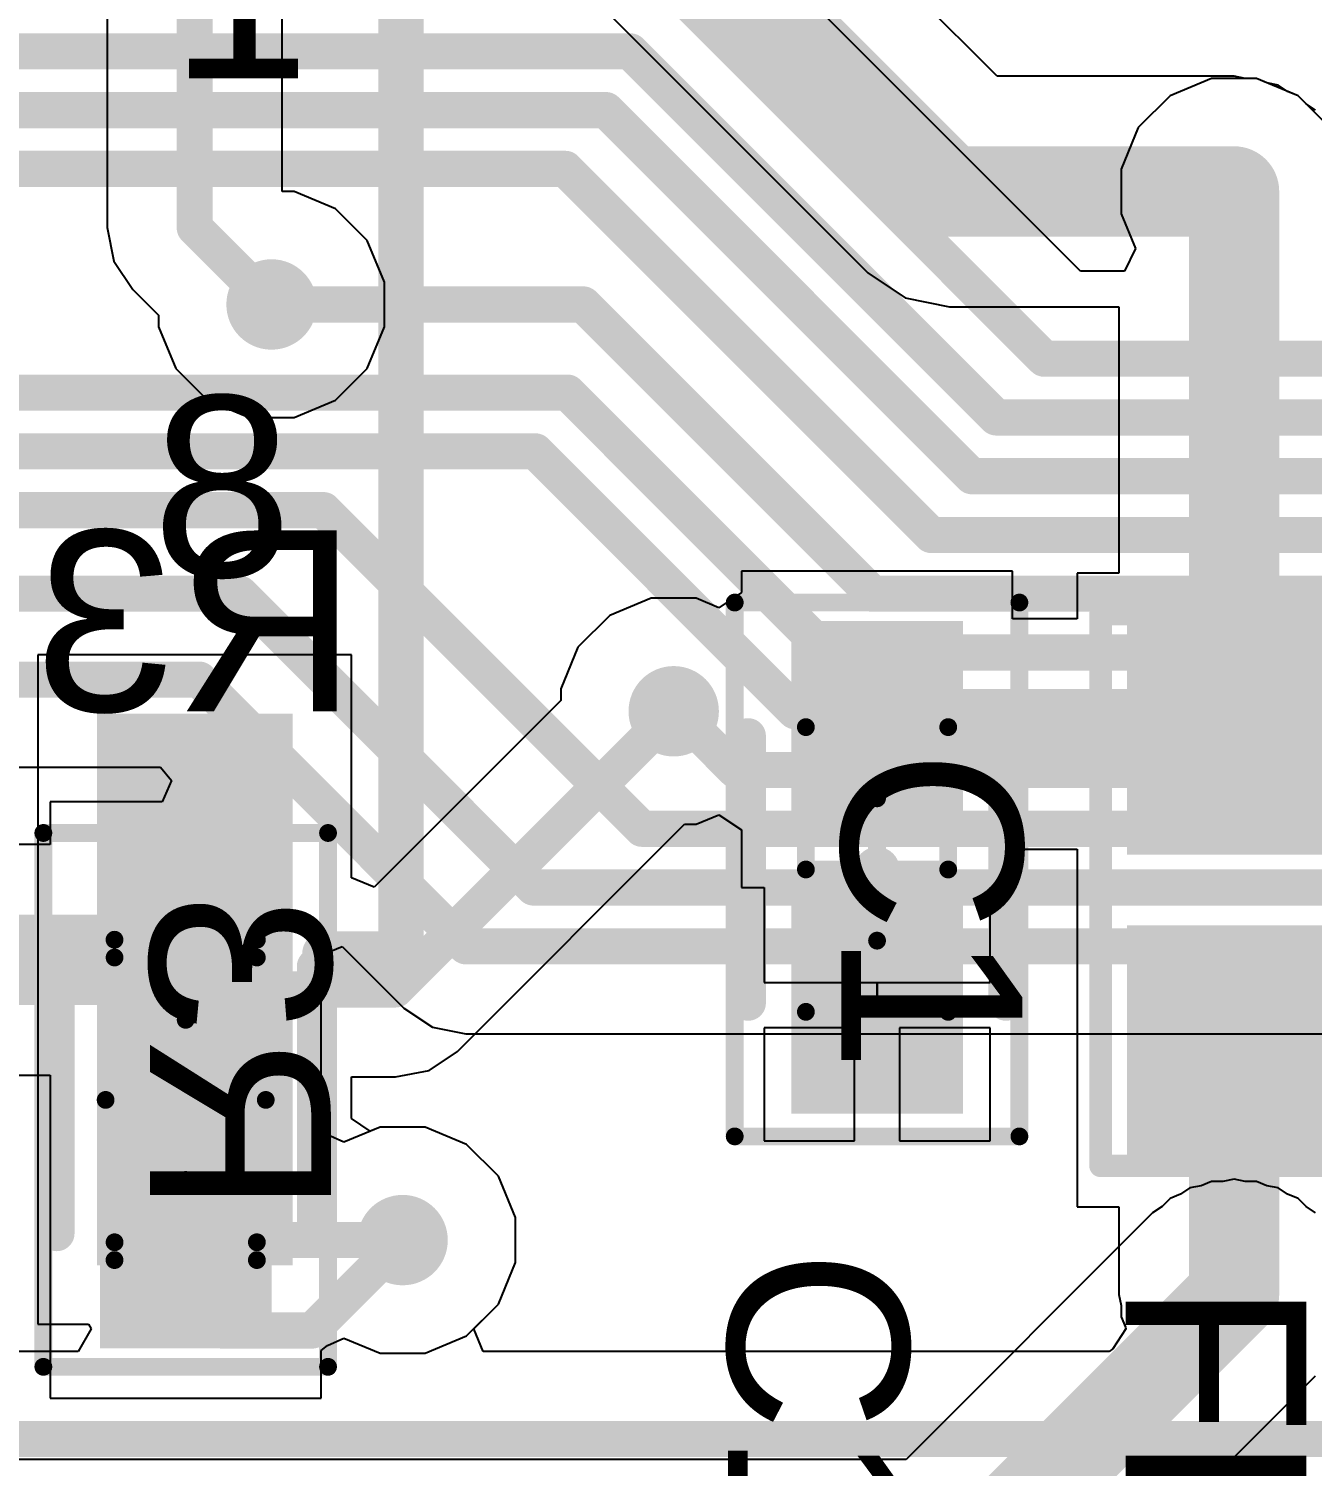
# Model space of a CAD drawing. Header units: inches. Extents: x -0.27 to 1.97, y -0.26 to 0.99.
# Drawn here: x 1.0433 to 1.3273, y 0.316 to 0.634 of the extents above; entities that cross this region are included whole.
import ezdxf

# ---------------------------------------------------------------- set-up
doc = ezdxf.new("R2010")
doc.units = ezdxf.units.IN
doc.header["$MEASUREMENT"] = 0
for name, color, linetype in [('Bottom Layer', 5, 'Continuous'), ('Bottom Overlay', 54, 'Continuous'), ('Bottom Paste', 16, 'Continuous'), ('Bottom Solder', 6, 'Continuous'), ('Mechanical 10', 56, 'Continuous'), ('Mechanical 12', 56, 'Continuous'), ('Mechanical 14', 56, 'Continuous'), ('Mechanical 3', 76, 'Continuous'), ('Top Layer', 1, 'Continuous'), ('Top Overlay', 2, 'Continuous'), ('Top Paste', 8, 'Continuous'), ('Top Solder', 216, 'Continuous'), ('Via Holes', 16, 'Continuous')]:
    doc.layers.add(name, color=color, linetype=linetype)
doc.styles.add('Arial', font='', dxfattribs={"height": 0.2})
doc.styles.get('Arial').set_extended_font_data('Arial')

# ---------------------------------------------------------------- blocks, each defined once
blk = doc.blocks.new('SW_SMD_SM_STAR_10S_14')
at = {"layer": 'Top Layer'}
blk.add_hatch(color=1, dxfattribs=at).paths.add_polyline_path([(0.080315, -0.094485), (0.119685, -0.094485), (0.119685, -0.212595), (0.080315, -0.212595)])
at = {"layer": 'Top Paste'}
blk.add_hatch(color=8, dxfattribs=at).paths.add_polyline_path([(0.080315, -0.094485), (0.119685, -0.094485), (0.119685, -0.212595), (0.080315, -0.212595)])
at = {"layer": 'Top Solder'}
blk.add_hatch(color=216, dxfattribs=at).paths.add_polyline_path([(0.078346, -0.092516), (0.121654, -0.092516), (0.121654, -0.214564), (0.078346, -0.214564)])
at = {"layer": 'Top Overlay'}
for points in [[(0.145669, -0.145669, 0.01, 0.01, 0), (0.145669, 0.145669, 0.01, 0.01, 0)], [(0.028785, -0.145669, 0.01, 0.01, 0), (0.071215, -0.145669, 0.01, 0.01, 0)], [(0.128785, -0.145669, 0.01, 0.01, 0), (0.145669, -0.145669, 0.01, 0.01, 0)]]:
    blk.add_lwpolyline(points, format="xyseb", dxfattribs=at)
for points in [[(0.068715, -0.145669, 0.005, 0.005, 1), (0.073715, -0.145669, 0.005, 0.005, 1)], [(0.126285, -0.145669, 0.005, 0.005, 1), (0.131285, -0.145669, 0.005, 0.005, 1)], [(0.143169, -0.145669, 0.005, 0.005, 1), (0.148169, -0.145669, 0.005, 0.005, 1)], [(0.143169, -0.145669, 0.005, 0.005, 1), (0.148169, -0.145669, 0.005, 0.005, 1)]]:
    blk.add_lwpolyline(points, format="xyseb", close=True, dxfattribs=at)
at = {"layer": 'Top Overlay', "style": 'Arial'}
for s, p in [('1', (0.09449, 0.048017)), ('8', (0.09055, -0.062223))]:
    blk.add_text(s, height=0.04, dxfattribs=at).set_placement(p)
blk = doc.blocks.new('RESC1608X055N_0603_B_29')
at = {"layer": 'Bottom Layer'}
for points in [[(-0.05098, 0.015), (-0.01098, 0.015), (-0.01098, -0.015), (-0.05098, -0.015)], [(0.01098, 0.015), (0.05098, 0.015), (0.05098, -0.015), (0.01098, -0.015)]]:
    blk.add_hatch(color=5, dxfattribs=at).paths.add_polyline_path(points)
at = {"layer": 'Bottom Paste'}
for points in [[(-0.05098, 0.015), (-0.01098, 0.015), (-0.01098, -0.015), (-0.05098, -0.015)], [(0.01098, 0.015), (0.05098, 0.015), (0.05098, -0.015), (0.01098, -0.015)]]:
    blk.add_hatch(color=16, dxfattribs=at).paths.add_polyline_path(points)
at = {"layer": 'Bottom Solder'}
for points in [[(-0.05498, 0.019), (-0.00698, 0.019), (-0.00698, -0.019), (-0.05498, -0.019)], [(0.00698, 0.019), (0.05498, 0.019), (0.05498, -0.019), (0.00698, -0.019)]]:
    blk.add_hatch(color=6, dxfattribs=at).paths.add_polyline_path(points)
at = {"layer": 'Mechanical 3'}
h = blk.add_hatch(color=76, dxfattribs=at)
edge = h.paths.add_edge_path()
edge.add_arc((0, 0), 0.005, 0, 360)
at = {"layer": 'Bottom Overlay'}
for points in [[(-0.02953, 0.02854, 0.00787, 0.00787, 0), (0.02953, 0.02854, 0.00787, 0.00787, 0)], [(-0.02953, -0.02854, 0.00787, 0.00787, 0), (0.02953, -0.02854, 0.00787, 0.00787, 0)]]:
    blk.add_lwpolyline(points, format="xyseb", dxfattribs=at)
for points in [[(-0.0315, 0.02854, 0.00394, 0.00394, 1), (-0.02756, 0.02854, 0.00394, 0.00394, 1)], [(0.02756, 0.02854, 0.00394, 0.00394, 1), (0.0315, 0.02854, 0.00394, 0.00394, 1)], [(-0.0315, -0.02854, 0.00394, 0.00394, 1), (-0.02756, -0.02854, 0.00394, 0.00394, 1)], [(0.02756, -0.02854, 0.00394, 0.00394, 1), (0.0315, -0.02854, 0.00394, 0.00394, 1)]]:
    blk.add_lwpolyline(points, format="xyseb", close=True, dxfattribs=at)
at = {"layer": 'Mechanical 10'}
for points in [[(-0.03543, 0.01575, 0.00394, 0.00394, 0), (0.03543, 0.01575, 0.00394, 0.00394, 0)], [(-0.03543, 0.01575, 0.00394, 0.00394, 0), (-0.03543, -0.01575, 0.00394, 0.00394, 0)], [(0.03543, 0.01575, 0.00394, 0.00394, 0), (0.03543, -0.01575, 0.00394, 0.00394, 0)], [(-0.03543, -0.01575, 0.00394, 0.00394, 0), (0.03543, -0.01575, 0.00394, 0.00394, 0)]]:
    blk.add_lwpolyline(points, format="xyseb", dxfattribs=at)
for points in [[(-0.03642, 0.01575, 0.00197, 0.00197, 1), (-0.03445, 0.01575, 0.00197, 0.00197, 1)], [(-0.03642, 0.01575, 0.00197, 0.00197, 1), (-0.03445, 0.01575, 0.00197, 0.00197, 1)], [(0.03445, 0.01575, 0.00197, 0.00197, 1), (0.03642, 0.01575, 0.00197, 0.00197, 1)], [(0.03445, 0.01575, 0.00197, 0.00197, 1), (0.03642, 0.01575, 0.00197, 0.00197, 1)], [(-0.03642, -0.01575, 0.00197, 0.00197, 1), (-0.03445, -0.01575, 0.00197, 0.00197, 1)], [(-0.03642, -0.01575, 0.00197, 0.00197, 1), (-0.03445, -0.01575, 0.00197, 0.00197, 1)], [(0.03445, -0.01575, 0.00197, 0.00197, 1), (0.03642, -0.01575, 0.00197, 0.00197, 1)], [(0.03445, -0.01575, 0.00197, 0.00197, 1), (0.03642, -0.01575, 0.00197, 0.00197, 1)]]:
    blk.add_lwpolyline(points, format="xyseb", close=True, dxfattribs=at)
at = {"layer": 'Mechanical 12'}
for points in [[(-0.03149, 0.01574, 0.00394, 0.00394, 0), (0.0315, 0.01574, 0.00394, 0.00394, 0)], [(-0.03149, 0.01574, 0.00394, 0.00394, 0), (-0.03149, -0.01575, 0.00394, 0.00394, 0)], [(0.0315, 0.01574, 0.00394, 0.00394, 0), (0.0315, -0.01575, 0.00394, 0.00394, 0)], [(-0.03149, -0.01575, 0.00394, 0.00394, 0), (0.0315, -0.01575, 0.00394, 0.00394, 0)]]:
    blk.add_lwpolyline(points, format="xyseb", dxfattribs=at)
for points in [[(-0.03248, 0.01574, 0.00197, 0.00197, 1), (-0.03051, 0.01574, 0.00197, 0.00197, 1)], [(-0.03248, 0.01574, 0.00197, 0.00197, 1), (-0.03051, 0.01574, 0.00197, 0.00197, 1)], [(0.03052, 0.01574, 0.00197, 0.00197, 1), (0.03248, 0.01574, 0.00197, 0.00197, 1)], [(0.03052, 0.01574, 0.00197, 0.00197, 1), (0.03248, 0.01574, 0.00197, 0.00197, 1)], [(-0.03248, -0.01575, 0.00197, 0.00197, 1), (-0.03051, -0.01575, 0.00197, 0.00197, 1)], [(-0.03248, -0.01575, 0.00197, 0.00197, 1), (-0.03051, -0.01575, 0.00197, 0.00197, 1)], [(0.03052, -0.01575, 0.00197, 0.00197, 1), (0.03248, -0.01575, 0.00197, 0.00197, 1)], [(0.03052, -0.01575, 0.00197, 0.00197, 1), (0.03248, -0.01575, 0.00197, 0.00197, 1)]]:
    blk.add_lwpolyline(points, format="xyseb", close=True, dxfattribs=at)
at = {"layer": 'Mechanical 14'}
for points in [[(-0.05906, 0.0315, 0.00394, 0.00394, 0), (0.05906, 0.0315, 0.00394, 0.00394, 0)], [(-0.05906, 0.0315, 0.00394, 0.00394, 0), (-0.05906, -0.0315, 0.00394, 0.00394, 0)], [(0.05906, 0.0315, 0.00394, 0.00394, 0), (0.05906, -0.0315, 0.00394, 0.00394, 0)], [(0, 0.01772, 0.00394, 0.00394, 0), (0, -0.01772, 0.00394, 0.00394, 0)], [(-0.01772, 0, 0.00394, 0.00394, 0), (0.01772, 0, 0.00394, 0.00394, 0)], [(-0.05906, -0.0315, 0.00394, 0.00394, 0), (0.05906, -0.0315, 0.00394, 0.00394, 0)]]:
    blk.add_lwpolyline(points, format="xyseb", dxfattribs=at)
for points in [[(-0.06004, 0.0315, 0.00197, 0.00197, 1), (-0.05807, 0.0315, 0.00197, 0.00197, 1)], [(-0.06004, 0.0315, 0.00197, 0.00197, 1), (-0.05807, 0.0315, 0.00197, 0.00197, 1)], [(0.05807, 0.0315, 0.00197, 0.00197, 1), (0.06004, 0.0315, 0.00197, 0.00197, 1)], [(0.05807, 0.0315, 0.00197, 0.00197, 1), (0.06004, 0.0315, 0.00197, 0.00197, 1)], [(-0.00098, 0.01772, 0.00197, 0.00197, 1), (0.00098, 0.01772, 0.00197, 0.00197, 1)], [(-0.0187, 0, 0.00197, 0.00197, 1), (-0.01673, 0, 0.00197, 0.00197, 1)], [(0.01673, 0, 0.00197, 0.00197, 1), (0.0187, 0, 0.00197, 0.00197, 1)], [(-0.00098, -0.01772, 0.00197, 0.00197, 1), (0.00098, -0.01772, 0.00197, 0.00197, 1)], [(-0.06004, -0.0315, 0.00197, 0.00197, 1), (-0.05807, -0.0315, 0.00197, 0.00197, 1)], [(-0.06004, -0.0315, 0.00197, 0.00197, 1), (-0.05807, -0.0315, 0.00197, 0.00197, 1)], [(0.05807, -0.0315, 0.00197, 0.00197, 1), (0.06004, -0.0315, 0.00197, 0.00197, 1)], [(0.05807, -0.0315, 0.00197, 0.00197, 1), (0.06004, -0.0315, 0.00197, 0.00197, 1)]]:
    blk.add_lwpolyline(points, format="xyseb", close=True, dxfattribs=at)
at = {"layer": 'Mechanical 10', "style": 'Arial', "text_generation_flag": 2}
blk.add_text('R3', height=0.04, rotation=180, dxfattribs=at).set_placement((-0.02559, 0.00787))
blk = doc.blocks.new('CAPC1608X092N_0603_35')
at = {"layer": 'Mechanical 3'}
h = blk.add_hatch(color=76, dxfattribs=at)
edge = h.paths.add_edge_path()
edge.add_arc((0, 0), 0.005, 0, 360)
at = {"layer": 'Top Layer'}
for points in [[(-0.05098, 0.015), (-0.01098, 0.015), (-0.01098, -0.015), (-0.05098, -0.015)], [(0.01, 0.015), (0.05, 0.015), (0.05, -0.015), (0.01, -0.015)]]:
    blk.add_hatch(color=1, dxfattribs=at).paths.add_polyline_path(points)
at = {"layer": 'Top Paste'}
for points in [[(-0.05098, 0.015), (-0.01098, 0.015), (-0.01098, -0.015), (-0.05098, -0.015)], [(0.01, 0.015), (0.05, 0.015), (0.05, -0.015), (0.01, -0.015)]]:
    blk.add_hatch(color=8, dxfattribs=at).paths.add_polyline_path(points)
at = {"layer": 'Top Solder'}
for points in [[(-0.05498, 0.019), (-0.00698, 0.019), (-0.00698, -0.019), (-0.05498, -0.019)], [(0.006, 0.019), (0.054, 0.019), (0.054, -0.019), (0.006, -0.019)]]:
    blk.add_hatch(color=216, dxfattribs=at).paths.add_polyline_path(points)
at = {"layer": 'Mechanical 10'}
for points in [[(-0.0315, -0.01575, 0.00394, 0.00394, 0), (-0.0315, 0.01575, 0.00394, 0.00394, 0)], [(0.0315, 0.01575, 0.00394, 0.00394, 0), (-0.0315, 0.01575, 0.00394, 0.00394, 0)], [(0.0315, -0.01575, 0.00394, 0.00394, 0), (0.0315, 0.01575, 0.00394, 0.00394, 0)], [(0.0315, -0.01575, 0.00394, 0.00394, 0), (-0.0315, -0.01575, 0.00394, 0.00394, 0)]]:
    blk.add_lwpolyline(points, format="xyseb", dxfattribs=at)
for points in [[(-0.03248, 0.01575, 0.00197, 0.00197, 1), (-0.03051, 0.01575, 0.00197, 0.00197, 1)], [(-0.03248, 0.01575, 0.00197, 0.00197, 1), (-0.03051, 0.01575, 0.00197, 0.00197, 1)], [(0.03052, 0.01575, 0.00197, 0.00197, 1), (0.03248, 0.01575, 0.00197, 0.00197, 1)], [(0.03052, 0.01575, 0.00197, 0.00197, 1), (0.03248, 0.01575, 0.00197, 0.00197, 1)], [(-0.03248, -0.01575, 0.00197, 0.00197, 1), (-0.03051, -0.01575, 0.00197, 0.00197, 1)], [(-0.03248, -0.01575, 0.00197, 0.00197, 1), (-0.03051, -0.01575, 0.00197, 0.00197, 1)], [(0.03052, -0.01575, 0.00197, 0.00197, 1), (0.03248, -0.01575, 0.00197, 0.00197, 1)], [(0.03052, -0.01575, 0.00197, 0.00197, 1), (0.03248, -0.01575, 0.00197, 0.00197, 1)]]:
    blk.add_lwpolyline(points, format="xyseb", close=True, dxfattribs=at)
at = {"layer": 'Mechanical 12'}
for points in [[(-0.0315, -0.01575, 0.00394, 0.00394, 0), (-0.0315, 0.01575, 0.00394, 0.00394, 0)], [(0.0315, 0.01575, 0.00394, 0.00394, 0), (-0.0315, 0.01575, 0.00394, 0.00394, 0)], [(0.0315, -0.01575, 0.00394, 0.00394, 0), (0.0315, 0.01575, 0.00394, 0.00394, 0)], [(0.0315, -0.01575, 0.00394, 0.00394, 0), (-0.0315, -0.01575, 0.00394, 0.00394, 0)]]:
    blk.add_lwpolyline(points, format="xyseb", dxfattribs=at)
for points in [[(-0.03248, 0.01575, 0.00197, 0.00197, 1), (-0.03051, 0.01575, 0.00197, 0.00197, 1)], [(-0.03248, 0.01575, 0.00197, 0.00197, 1), (-0.03051, 0.01575, 0.00197, 0.00197, 1)], [(0.03051, 0.01575, 0.00197, 0.00197, 1), (0.03248, 0.01575, 0.00197, 0.00197, 1)], [(0.03051, 0.01575, 0.00197, 0.00197, 1), (0.03248, 0.01575, 0.00197, 0.00197, 1)], [(-0.03248, -0.01575, 0.00197, 0.00197, 1), (-0.03051, -0.01575, 0.00197, 0.00197, 1)], [(-0.03248, -0.01575, 0.00197, 0.00197, 1), (-0.03051, -0.01575, 0.00197, 0.00197, 1)], [(0.03051, -0.01575, 0.00197, 0.00197, 1), (0.03248, -0.01575, 0.00197, 0.00197, 1)], [(0.03051, -0.01575, 0.00197, 0.00197, 1), (0.03248, -0.01575, 0.00197, 0.00197, 1)]]:
    blk.add_lwpolyline(points, format="xyseb", close=True, dxfattribs=at)
at = {"layer": 'Mechanical 14'}
for points in [[(-0.05906, -0.0315, 0.00394, 0.00394, 0), (-0.05906, 0.0315, 0.00394, 0.00394, 0)], [(0.05906, 0.0315, 0.00394, 0.00394, 0), (-0.05906, 0.0315, 0.00394, 0.00394, 0)], [(0.05906, -0.0315, 0.00394, 0.00394, 0), (0.05906, 0.0315, 0.00394, 0.00394, 0)], [(0, -0.01575, 0.00394, 0.00394, 0), (0, 0.01575, 0.00394, 0.00394, 0)], [(0.01575, 0, 0.00394, 0.00394, 0), (-0.01575, 0, 0.00394, 0.00394, 0)], [(0.05906, -0.0315, 0.00394, 0.00394, 0), (-0.05906, -0.0315, 0.00394, 0.00394, 0)]]:
    blk.add_lwpolyline(points, format="xyseb", dxfattribs=at)
for points in [[(-0.06004, 0.0315, 0.00197, 0.00197, 1), (-0.05807, 0.0315, 0.00197, 0.00197, 1)], [(-0.06004, 0.0315, 0.00197, 0.00197, 1), (-0.05807, 0.0315, 0.00197, 0.00197, 1)], [(0.05807, 0.0315, 0.00197, 0.00197, 1), (0.06004, 0.0315, 0.00197, 0.00197, 1)], [(0.05807, 0.0315, 0.00197, 0.00197, 1), (0.06004, 0.0315, 0.00197, 0.00197, 1)], [(-0.00098, 0.01575, 0.00197, 0.00197, 1), (0.00099, 0.01575, 0.00197, 0.00197, 1)], [(-0.01673, 0, 0.00197, 0.00197, 1), (-0.01476, 0, 0.00197, 0.00197, 1)], [(0.01476, 0, 0.00197, 0.00197, 1), (0.01673, 0, 0.00197, 0.00197, 1)], [(-0.00098, -0.01575, 0.00197, 0.00197, 1), (0.00098, -0.01575, 0.00197, 0.00197, 1)], [(-0.06004, -0.0315, 0.00197, 0.00197, 1), (-0.05807, -0.0315, 0.00197, 0.00197, 1)], [(-0.06004, -0.0315, 0.00197, 0.00197, 1), (-0.05807, -0.0315, 0.00197, 0.00197, 1)], [(0.05807, -0.0315, 0.00197, 0.00197, 1), (0.06004, -0.0315, 0.00197, 0.00197, 1)], [(0.05807, -0.0315, 0.00197, 0.00197, 1), (0.06004, -0.0315, 0.00197, 0.00197, 1)]]:
    blk.add_lwpolyline(points, format="xyseb", close=True, dxfattribs=at)
at = {"layer": 'Top Overlay'}
for points in [[(0.02953, 0.02854, 0.00787, 0.00787, 0), (-0.02953, 0.02854, 0.00787, 0.00787, 0)], [(0.02953, -0.02854, 0.00787, 0.00787, 0), (-0.02953, -0.02854, 0.00787, 0.00787, 0)]]:
    blk.add_lwpolyline(points, format="xyseb", dxfattribs=at)
for points in [[(-0.0315, 0.02854, 0.00394, 0.00394, 1), (-0.02756, 0.02854, 0.00394, 0.00394, 1)], [(0.02756, 0.02854, 0.00394, 0.00394, 1), (0.0315, 0.02854, 0.00394, 0.00394, 1)], [(-0.0315, -0.02854, 0.00394, 0.00394, 1), (-0.02756, -0.02854, 0.00394, 0.00394, 1)], [(0.02756, -0.02854, 0.00394, 0.00394, 1), (0.0315, -0.02854, 0.00394, 0.00394, 1)]]:
    blk.add_lwpolyline(points, format="xyseb", close=True, dxfattribs=at)
at = {"layer": 'Mechanical 10', "style": 'Arial'}
blk.add_text('C1', height=0.04, dxfattribs=at).set_placement((-0.02657, -0.00787))
blk = doc.blocks.new('FBC0603_37')
at = {"layer": 'Top Layer'}
for points in [[(-0.02165, 0.01969), (0.02165, 0.01969), (0.02165, -0.01969), (-0.02165, -0.01969)], [(0.04528, 0.01969), (0.08858, 0.01969), (0.08858, -0.01969), (0.04528, -0.01969)]]:
    blk.add_hatch(color=1, dxfattribs=at).paths.add_polyline_path(points)
at = {"layer": 'Top Paste'}
for points in [[(-0.02165, 0.01969), (0.02165, 0.01969), (0.02165, -0.01969), (-0.02165, -0.01969)], [(0.04528, 0.01969), (0.08858, 0.01969), (0.08858, -0.01969), (0.04528, -0.01969)]]:
    blk.add_hatch(color=8, dxfattribs=at).paths.add_polyline_path(points)
at = {"layer": 'Top Solder'}
for points in [[(-0.02565, 0.02369), (0.02565, 0.02369), (0.02565, -0.02369), (-0.02565, -0.02369)], [(0.04128, 0.02369), (0.09258, 0.02369), (0.09258, -0.02369), (0.04128, -0.02369)]]:
    blk.add_hatch(color=216, dxfattribs=at).paths.add_polyline_path(points)
at = {"layer": 'Top Overlay'}
for points in [[(-0.02756, 0.02953, 0.005, 0.005, 0), (0.09449, 0.02953, 0.005, 0.005, 0)], [(-0.02756, 0.02953, 0.005, 0.005, 0), (-0.02756, -0.02953, 0.005, 0.005, 0)], [(0.09449, 0.02953, 0.005, 0.005, 0), (0.09449, -0.02953, 0.005, 0.005, 0)], [(-0.02756, -0.02953, 0.005, 0.005, 0), (0.09449, -0.02953, 0.005, 0.005, 0)]]:
    blk.add_lwpolyline(points, format="xyseb", dxfattribs=at)
for points in [[(-0.02881, 0.02953, 0.0025, 0.0025, 1), (-0.02631, 0.02953, 0.0025, 0.0025, 1)], [(-0.02881, 0.02953, 0.0025, 0.0025, 1), (-0.02631, 0.02953, 0.0025, 0.0025, 1)], [(0.09324, 0.02953, 0.0025, 0.0025, 1), (0.09574, 0.02953, 0.0025, 0.0025, 1)], [(0.09324, 0.02953, 0.0025, 0.0025, 1), (0.09574, 0.02953, 0.0025, 0.0025, 1)], [(-0.02881, -0.02953, 0.0025, 0.0025, 1), (-0.02631, -0.02953, 0.0025, 0.0025, 1)], [(-0.02881, -0.02953, 0.0025, 0.0025, 1), (-0.02631, -0.02953, 0.0025, 0.0025, 1)], [(0.09324, -0.02953, 0.0025, 0.0025, 1), (0.09574, -0.02953, 0.0025, 0.0025, 1)], [(0.09324, -0.02953, 0.0025, 0.0025, 1), (0.09574, -0.02953, 0.0025, 0.0025, 1)]]:
    blk.add_lwpolyline(points, format="xyseb", close=True, dxfattribs=at)

msp = doc.modelspace()

# ---------------------------------------------------------------- hatches: boundary and pattern name
at = {"layer": 'Bottom Layer'}
h = msp.add_hatch(color=5, dxfattribs=at)
edge = h.paths.add_edge_path()
edge.add_arc((1.31, 0.598), 0.01, 0, 360)
h = msp.add_hatch(color=5, dxfattribs=at)
edge = h.paths.add_edge_path()
edge.add_arc((1.097, 0.573), 0.01, 0, 360)
h = msp.add_hatch(color=5, dxfattribs=at)
edge = h.paths.add_edge_path()
edge.add_arc((1.186, 0.483), 0.01, 0, 360)
h = msp.add_hatch(color=5, dxfattribs=at)
edge = h.paths.add_edge_path()
edge.add_arc((1.126, 0.366), 0.01, 0, 360)
h = msp.add_hatch(color=5, dxfattribs=at)
edge = h.paths.add_edge_path()
edge.add_arc((1.31, 0.354), 0.01, 0, 360)
at = {"layer": 'Top Layer'}
h = msp.add_hatch(color=1, dxfattribs=at)
edge = h.paths.add_edge_path()
edge.add_arc((1.31, 0.598), 0.01, 0, 360)
h = msp.add_hatch(color=1, dxfattribs=at)
edge = h.paths.add_edge_path()
edge.add_arc((1.097, 0.573), 0.01, 0, 360)
h = msp.add_hatch(color=1, dxfattribs=at)
edge = h.paths.add_edge_path()
edge.add_arc((1.186, 0.483), 0.01, 0, 360)
h = msp.add_hatch(color=1, dxfattribs=at)
edge = h.paths.add_edge_path()
edge.add_arc((1.126, 0.366), 0.01, 0, 360)
h = msp.add_hatch(color=1, dxfattribs=at)
edge = h.paths.add_edge_path()
edge.add_arc((1.31, 0.354), 0.01, 0, 360)
at = {"layer": 'Via Holes'}
h = msp.add_hatch(color=7, dxfattribs=at)
edge = h.paths.add_edge_path()
edge.add_arc((1.31, 0.598), 0.006, 0, 360)
h = msp.add_hatch(color=7, dxfattribs=at)
edge = h.paths.add_edge_path()
edge.add_arc((1.097, 0.573), 0.006, 0, 360)
h = msp.add_hatch(color=7, dxfattribs=at)
edge = h.paths.add_edge_path()
edge.add_arc((1.186, 0.483), 0.006, 0, 360)
h = msp.add_hatch(color=7, dxfattribs=at)
edge = h.paths.add_edge_path()
edge.add_arc((1.126, 0.366), 0.006, 0, 360)
h = msp.add_hatch(color=7, dxfattribs=at)
edge = h.paths.add_edge_path()
edge.add_arc((1.31, 0.354), 0.006, 0, 360)

# ---------------------------------------------------------------- linework, layer by layer
at = {"layer": 'Bottom Layer'}
for p, q in [((1.27602, 0.58037), (1.1967, 0.6597)), ((1.30503, 0.623), (1.29584, 0.61919)), ((1.31497, 0.623), (1.30503, 0.623)), ((1.32416, 0.61919), (1.31497, 0.623)), ((1.29584, 0.61919), (1.28881, 0.61216)), ((1.33119, 0.61216), (1.32416, 0.61919)), ((1.28881, 0.61216), (1.285, 0.60297)), ((1.285, 0.60297), (1.285, 0.59303)), ((1.285, 0.59303), (1.28817, 0.58537)), ((1.28817, 0.58537), (1.28574, 0.58037)), ((1.28574, 0.58037), (1.27602, 0.58037)), ((0.562, 0.47063), (1.07246, 0.47063)), ((1.07246, 0.47063), (1.07483, 0.46768)), ((1.07483, 0.46768), (1.07278, 0.463)), ((1.07278, 0.463), (1.048, 0.463)), ((1.048, 0.463), (1.048, 0.45349)), ((1.048, 0.45349), (0.911, 0.45349)), ((1.108, 0.42907), (1.11262, 0.43098)), ((1.11262, 0.43098), (1.1263, 0.4173)), ((1.108, 0.39043), (1.108, 0.42907)), ((1.1263, 0.4173), (1.13259, 0.4131)), ((1.13259, 0.4131), (1.14, 0.41163)), ((1.14, 0.41163), (1.39503, 0.41163)), ((0.911, 0.40251), (1.048, 0.40251)), ((1.048, 0.40251), (1.048, 0.33103)), ((1.10935, 0.38929), (1.108, 0.39043)), ((1.113, 0.38768), (1.10935, 0.38929)), ((1.12103, 0.391), (1.113, 0.38768)), ((1.13097, 0.391), (1.12103, 0.391)), ((1.14016, 0.38719), (1.13097, 0.391)), ((1.14719, 0.38016), (1.14016, 0.38719)), ((1.151, 0.37097), (1.14719, 0.38016)), ((1.30503, 0.379), (1.30271, 0.37804)), ((1.30754, 0.379), (1.30503, 0.379)), ((1.31, 0.37949), (1.30754, 0.379)), ((1.31246, 0.379), (1.31, 0.37949)), ((1.31497, 0.379), (1.31246, 0.379)), ((1.31729, 0.37804), (1.31497, 0.379)), ((1.29816, 0.37615), (1.29584, 0.37519)), ((1.30025, 0.37755), (1.29816, 0.37615)), ((1.30271, 0.37804), (1.30025, 0.37755)), ((1.31975, 0.37755), (1.31729, 0.37804)), ((1.32184, 0.37615), (1.31975, 0.37755)), ((1.32416, 0.37519), (1.32184, 0.37615)), ((1.29406, 0.37342), (1.29198, 0.37202)), ((1.29584, 0.37519), (1.29406, 0.37342)), ((1.32594, 0.37342), (1.32416, 0.37519)), ((1.32802, 0.37202), (1.32594, 0.37342)), ((1.151, 0.36103), (1.151, 0.37097)), ((1.29198, 0.37202), (1.23744, 0.31749)), ((1.14719, 0.35184), (1.151, 0.36103)), ((1.14016, 0.34481), (1.14719, 0.35184)), ((1.10935, 0.34271), (1.113, 0.34432)), ((1.113, 0.34432), (1.12103, 0.341)), ((1.13097, 0.341), (1.14016, 0.34481)), ((1.108, 0.34157), (1.10935, 0.34271)), ((1.108, 0.33103), (1.108, 0.34157)), ((1.12103, 0.341), (1.13097, 0.341)), ((1.26602, 0.27398), (1.32802, 0.33598)), ((1.048, 0.33103), (1.108, 0.33103)), ((1.23744, 0.31749), (0.994, 0.31749))]:
    msp.add_line(p, q, dxfattribs=at)
for points in [[(1.183, 0.646, 0.008, 0.008, 0), (1.268, 0.561, 0.008, 0.008, 0)], [(0.309, 0.629, 0.008, 0.008, 0), (1.17638, 0.629, 0.008, 0.008, 0)], [(1.17638, 0.629, 0.008, 0.008, 0), (1.25738, 0.548, 0.008, 0.008, 0)], [(0.265, 0.616, 0.008, 0.008, 0), (1.171, 0.616, 0.008, 0.008, 0)], [(1.171, 0.616, 0.008, 0.008, 0), (1.252, 0.535, 0.008, 0.008, 0)], [(0.507, 0.603, 0.008, 0.008, 0), (1.162, 0.603, 0.008, 0.008, 0)], [(1.162, 0.603, 0.008, 0.008, 0), (1.243, 0.522, 0.008, 0.008, 0)], [(1.097, 0.573, 0.008, 0.008, 0), (1.166, 0.573, 0.008, 0.008, 0)], [(1.166, 0.573, 0.008, 0.008, 0), (1.23, 0.509, 0.008, 0.008, 0)], [(1.268, 0.561, 0.008, 0.008, 0), (1.40657, 0.561, 0.008, 0.008, 0)], [(0.9424, 0.5535, 0.008, 0.008, 0), (1.1625, 0.5535, 0.008, 0.008, 0)], [(1.1625, 0.5535, 0.008, 0.008, 0), (1.22, 0.496, 0.008, 0.008, 0)], [(1.25738, 0.548, 0.008, 0.008, 0), (1.425, 0.548, 0.008, 0.008, 0)], [(0.8915, 0.5405, 0.008, 0.008, 0), (1.15537, 0.5405, 0.008, 0.008, 0)], [(1.15537, 0.5405, 0.008, 0.008, 0), (1.21287, 0.483, 0.008, 0.008, 0)], [(1.252, 0.535, 0.008, 0.008, 0), (1.446, 0.535, 0.008, 0.008, 0)], [(0.8165, 0.5275, 0.008, 0.008, 0), (1.1085, 0.5275, 0.008, 0.008, 0)], [(1.1085, 0.5275, 0.008, 0.008, 0), (1.179, 0.457, 0.008, 0.008, 0)], [(1.243, 0.522, 0.008, 0.008, 0), (1.472, 0.522, 0.008, 0.008, 0)], [(0.6, 0.509, 0.008, 0.008, 0), (1.09, 0.509, 0.008, 0.008, 0)], [(1.09, 0.509, 0.008, 0.008, 0), (1.155, 0.444, 0.008, 0.008, 0)], [(1.23, 0.509, 0.008, 0.008, 0), (1.592, 0.509, 0.008, 0.008, 0)], [(1.22, 0.496, 0.008, 0.008, 0), (1.564, 0.496, 0.008, 0.008, 0)], [(0.562, 0.49, 0.008, 0.008, 0), (1.081, 0.49, 0.008, 0.008, 0)], [(1.081, 0.49, 0.008, 0.008, 0), (1.14, 0.431, 0.008, 0.008, 0)], [(1.18631, 0.48331, 0.008, 0.008, 0), (1.19962, 0.47, 0.008, 0.008, 0)], [(1.21287, 0.483, 0.008, 0.008, 0), (1.546, 0.483, 0.008, 0.008, 0)], [(1.19962, 0.47, 0.008, 0.008, 0), (1.517, 0.47, 0.008, 0.008, 0)], [(1.179, 0.457, 0.008, 0.008, 0), (1.49, 0.457, 0.008, 0.008, 0)], [(1.155, 0.444, 0.008, 0.008, 0), (1.473, 0.444, 0.008, 0.008, 0)], [(0.881, 0.428, 0.02, 0.02, 0), (1.078, 0.428, 0.02, 0.02, 0)], [(1.14, 0.431, 0.008, 0.008, 0), (1.446, 0.431, 0.008, 0.008, 0)], [(1.078, 0.36603, 0.008, 0.008, 0), (1.12597, 0.36603, 0.008, 0.008, 0)], [(1.12597, 0.36603, 0.008, 0.008, 0), (1.126, 0.366, 0.008, 0.008, 0)], [(1.248, 0.292, 0.02, 0.02, 0), (1.31, 0.354, 0.02, 0.02, 0)]]:
    msp.add_lwpolyline(points, format="xyseb", dxfattribs=at)
for points in [[(1.17438, 0.629, 0.004, 0.004, 1), (1.17838, 0.629, 0.004, 0.004, 1)], [(1.17438, 0.629, 0.004, 0.004, 1), (1.17838, 0.629, 0.004, 0.004, 1)], [(1.169, 0.616, 0.004, 0.004, 1), (1.173, 0.616, 0.004, 0.004, 1)], [(1.169, 0.616, 0.004, 0.004, 1), (1.173, 0.616, 0.004, 0.004, 1)], [(1.16, 0.603, 0.004, 0.004, 1), (1.164, 0.603, 0.004, 0.004, 1)], [(1.16, 0.603, 0.004, 0.004, 1), (1.164, 0.603, 0.004, 0.004, 1)], [(1.095, 0.573, 0.004, 0.004, 1), (1.099, 0.573, 0.004, 0.004, 1)], [(1.164, 0.573, 0.004, 0.004, 1), (1.168, 0.573, 0.004, 0.004, 1)], [(1.164, 0.573, 0.004, 0.004, 1), (1.168, 0.573, 0.004, 0.004, 1)], [(1.266, 0.561, 0.004, 0.004, 1), (1.27, 0.561, 0.004, 0.004, 1)], [(1.266, 0.561, 0.004, 0.004, 1), (1.27, 0.561, 0.004, 0.004, 1)], [(1.1605, 0.5535, 0.004, 0.004, 1), (1.1645, 0.5535, 0.004, 0.004, 1)], [(1.1605, 0.5535, 0.004, 0.004, 1), (1.1645, 0.5535, 0.004, 0.004, 1)], [(1.25538, 0.548, 0.004, 0.004, 1), (1.25938, 0.548, 0.004, 0.004, 1)], [(1.25538, 0.548, 0.004, 0.004, 1), (1.25938, 0.548, 0.004, 0.004, 1)], [(1.15337, 0.5405, 0.004, 0.004, 1), (1.15737, 0.5405, 0.004, 0.004, 1)], [(1.15337, 0.5405, 0.004, 0.004, 1), (1.15737, 0.5405, 0.004, 0.004, 1)], [(1.25, 0.535, 0.004, 0.004, 1), (1.254, 0.535, 0.004, 0.004, 1)], [(1.25, 0.535, 0.004, 0.004, 1), (1.254, 0.535, 0.004, 0.004, 1)], [(1.1065, 0.5275, 0.004, 0.004, 1), (1.1105, 0.5275, 0.004, 0.004, 1)], [(1.1065, 0.5275, 0.004, 0.004, 1), (1.1105, 0.5275, 0.004, 0.004, 1)], [(1.241, 0.522, 0.004, 0.004, 1), (1.245, 0.522, 0.004, 0.004, 1)], [(1.241, 0.522, 0.004, 0.004, 1), (1.245, 0.522, 0.004, 0.004, 1)], [(1.088, 0.509, 0.004, 0.004, 1), (1.092, 0.509, 0.004, 0.004, 1)], [(1.088, 0.509, 0.004, 0.004, 1), (1.092, 0.509, 0.004, 0.004, 1)], [(1.228, 0.509, 0.004, 0.004, 1), (1.232, 0.509, 0.004, 0.004, 1)], [(1.228, 0.509, 0.004, 0.004, 1), (1.232, 0.509, 0.004, 0.004, 1)], [(1.218, 0.496, 0.004, 0.004, 1), (1.222, 0.496, 0.004, 0.004, 1)], [(1.218, 0.496, 0.004, 0.004, 1), (1.222, 0.496, 0.004, 0.004, 1)], [(1.079, 0.49, 0.004, 0.004, 1), (1.083, 0.49, 0.004, 0.004, 1)], [(1.079, 0.49, 0.004, 0.004, 1), (1.083, 0.49, 0.004, 0.004, 1)], [(1.18431, 0.48331, 0.004, 0.004, 1), (1.18831, 0.48331, 0.004, 0.004, 1)], [(1.21087, 0.483, 0.004, 0.004, 1), (1.21487, 0.483, 0.004, 0.004, 1)], [(1.21087, 0.483, 0.004, 0.004, 1), (1.21487, 0.483, 0.004, 0.004, 1)], [(1.19762, 0.47, 0.004, 0.004, 1), (1.20162, 0.47, 0.004, 0.004, 1)], [(1.19762, 0.47, 0.004, 0.004, 1), (1.20162, 0.47, 0.004, 0.004, 1)], [(1.177, 0.457, 0.004, 0.004, 1), (1.181, 0.457, 0.004, 0.004, 1)], [(1.177, 0.457, 0.004, 0.004, 1), (1.181, 0.457, 0.004, 0.004, 1)], [(1.153, 0.444, 0.004, 0.004, 1), (1.157, 0.444, 0.004, 0.004, 1)], [(1.153, 0.444, 0.004, 0.004, 1), (1.157, 0.444, 0.004, 0.004, 1)], [(1.073, 0.428, 0.01, 0.01, 1), (1.083, 0.428, 0.01, 0.01, 1)], [(1.138, 0.431, 0.004, 0.004, 1), (1.142, 0.431, 0.004, 0.004, 1)], [(1.138, 0.431, 0.004, 0.004, 1), (1.142, 0.431, 0.004, 0.004, 1)], [(1.076, 0.36603, 0.004, 0.004, 1), (1.08, 0.36603, 0.004, 0.004, 1)], [(1.12397, 0.36603, 0.004, 0.004, 1), (1.12797, 0.36603, 0.004, 0.004, 1)], [(1.12397, 0.36603, 0.004, 0.004, 1), (1.12797, 0.36603, 0.004, 0.004, 1)], [(1.124, 0.366, 0.004, 0.004, 1), (1.128, 0.366, 0.004, 0.004, 1)], [(1.305, 0.354, 0.01, 0.01, 1), (1.315, 0.354, 0.01, 0.01, 1)]]:
    msp.add_lwpolyline(points, format="xyseb", close=True, dxfattribs=at)
at = {"layer": 'Top Layer'}
for p, q in [((1.25756, 0.62349), (1.19749, 0.68356)), ((1.06063, 0.65448), (1.06063, 0.59)), ((1.09937, 0.59802), (1.09937, 0.65448)), ((1.15398, 0.65498), (1.22898, 0.57998)), ((1.31, 0.62349), (1.25756, 0.62349)), ((1.31246, 0.623), (1.31, 0.62349)), ((1.31497, 0.623), (1.31246, 0.623)), ((1.31729, 0.62204), (1.31497, 0.623)), ((1.31975, 0.62155), (1.31729, 0.62204)), ((1.32184, 0.62015), (1.31975, 0.62155)), ((1.32416, 0.61919), (1.32184, 0.62015)), ((1.32594, 0.61742), (1.32416, 0.61919)), ((1.32802, 0.61602), (1.32594, 0.61742)), ((1.0994, 0.598), (1.09937, 0.59802)), ((1.10197, 0.598), (1.0994, 0.598)), ((1.11116, 0.59419), (1.10197, 0.598)), ((1.11819, 0.58716), (1.11116, 0.59419)), ((1.06063, 0.59), (1.0621, 0.58259)), ((1.122, 0.57797), (1.11819, 0.58716)), ((1.0621, 0.58259), (1.0663, 0.5763)), ((1.22898, 0.57998), (1.23725, 0.57445)), ((1.0663, 0.5763), (1.072, 0.5706)), ((1.122, 0.56803), (1.122, 0.57797)), ((1.23725, 0.57445), (1.247, 0.57251)), ((1.247, 0.57251), (1.28451, 0.57251)), ((1.28451, 0.57251), (1.28451, 0.51358)), ((1.072, 0.5706), (1.072, 0.56803)), ((1.072, 0.56803), (1.07581, 0.55884)), ((1.11819, 0.55884), (1.122, 0.56803)), ((1.07581, 0.55884), (1.08284, 0.55181)), ((1.11116, 0.55181), (1.11819, 0.55884)), ((1.08284, 0.55181), (1.09203, 0.548)), ((1.10197, 0.548), (1.11116, 0.55181)), ((1.09203, 0.548), (1.10197, 0.548)), ((1.261, 0.51398), (1.201, 0.51398)), ((1.201, 0.51398), (1.201, 0.50926)), ((1.261, 0.50345), (1.261, 0.51398)), ((1.28451, 0.51358), (1.27531, 0.51358)), ((1.27531, 0.51358), (1.27531, 0.50345)), ((1.201, 0.50926), (1.196, 0.50592)), ((1.18103, 0.508), (1.17184, 0.50419)), ((1.19097, 0.508), (1.18103, 0.508)), ((1.196, 0.50592), (1.19097, 0.508)), ((1.17184, 0.50419), (1.16481, 0.49716)), ((1.27531, 0.50345), (1.261, 0.50345)), ((1.16481, 0.49716), (1.161, 0.48797)), ((1.11468, 0.49551), (1.04531, 0.49551)), ((1.04531, 0.49551), (1.04531, 0.34741)), ((1.11468, 0.44615), (1.11468, 0.49551)), ((1.161, 0.48797), (1.161, 0.4854)), ((1.161, 0.4854), (1.11969, 0.44408)), ((1.13816, 0.40776), (1.1884, 0.458)), ((1.1884, 0.458), (1.19097, 0.458)), ((1.19097, 0.458), (1.196, 0.46008)), ((1.196, 0.46008), (1.201, 0.45674)), ((1.201, 0.45674), (1.201, 0.44398)), ((1.261, 0.44398), (1.261, 0.45247)), ((1.261, 0.45247), (1.27531, 0.45247)), ((1.27531, 0.45247), (1.27531, 0.44028)), ((1.11969, 0.44408), (1.11468, 0.44615)), ((1.201, 0.44398), (1.206, 0.44398)), ((1.206, 0.44398), (1.206, 0.423)), ((1.256, 0.423), (1.256, 0.44398)), ((1.256, 0.44398), (1.261, 0.44398)), ((1.27531, 0.44028), (1.27531, 0.37335)), ((1.206, 0.423), (1.231, 0.423)), ((1.231, 0.423), (1.231, 0.418)), ((1.231, 0.418), (1.231, 0.423)), ((1.231, 0.423), (1.256, 0.423)), ((1.231, 0.418), (1.231, 0.418)), ((1.226, 0.413), (1.206, 0.413)), ((1.206, 0.413), (1.206, 0.388)), ((1.226, 0.388), (1.226, 0.413)), ((1.256, 0.413), (1.236, 0.413)), ((1.236, 0.413), (1.236, 0.388)), ((1.256, 0.388), (1.256, 0.413)), ((1.13187, 0.40356), (1.13816, 0.40776)), ((1.11468, 0.39287), (1.11468, 0.40209)), ((1.11468, 0.40209), (1.12446, 0.40209)), ((1.12446, 0.40209), (1.13187, 0.40356)), ((1.11884, 0.3901), (1.11468, 0.39287)), ((1.12103, 0.391), (1.11884, 0.3901)), ((1.13097, 0.391), (1.12103, 0.391)), ((1.14016, 0.38719), (1.13097, 0.391)), ((1.206, 0.388), (1.226, 0.388)), ((1.236, 0.388), (1.256, 0.388)), ((1.14719, 0.38016), (1.14016, 0.38719)), ((1.151, 0.37097), (1.14719, 0.38016)), ((1.27531, 0.37335), (1.28451, 0.37335)), ((1.28451, 0.37335), (1.28451, 0.354)), ((1.151, 0.36103), (1.151, 0.37097)), ((1.14719, 0.35184), (1.151, 0.36103)), ((1.28451, 0.354), (1.285, 0.35154)), ((1.14173, 0.34637), (1.14719, 0.35184)), ((1.285, 0.35154), (1.285, 0.34903)), ((1.04531, 0.34741), (1.05652, 0.34741)), ((1.05652, 0.34741), (1.0571, 0.34637)), ((1.285, 0.34903), (1.28596, 0.34671)), ((1.28596, 0.34671), (1.28603, 0.34637)), ((1.0571, 0.34637), (1.05417, 0.34137)), ((1.1438, 0.34137), (1.14173, 0.34637)), ((1.28603, 0.34637), (1.28319, 0.34196)), ((1.05417, 0.34137), (0.85128, 0.34137)), ((1.28236, 0.34137), (1.1438, 0.34137)), ((1.28319, 0.34196), (1.28236, 0.34137))]:
    msp.add_line(p, q, dxfattribs=at)
for points in [[(1.08, 0.59, 0.008, 0.008, 0), (1.08, 0.72854, 0.008, 0.008, 0)], [(1.172, 0.673, 0.02, 0.02, 0), (1.247, 0.598, 0.02, 0.02, 0)], [(1.247, 0.598, 0.02, 0.02, 0), (1.31, 0.598, 0.02, 0.02, 0)], [(1.31, 0.47693, 0.02, 0.02, 0), (1.31, 0.598, 0.02, 0.02, 0)], [(1.08, 0.59, 0.008, 0.008, 0), (1.097, 0.573, 0.008, 0.008, 0)], [(1.12446, 0.42146, 0.008, 0.008, 0), (1.186, 0.483, 0.008, 0.008, 0)], [(1.231, 0.47898, 0.02, 0.02, 0), (1.23203, 0.47796, 0.02, 0.02, 0)], [(1.23203, 0.47796, 0.02, 0.02, 0), (1.30897, 0.47796, 0.02, 0.02, 0)], [(1.30897, 0.47796, 0.02, 0.02, 0), (1.31, 0.47693, 0.02, 0.02, 0)], [(1.08, 0.352, 0.008, 0.008, 0), (1.08, 0.42146, 0.008, 0.008, 0)], [(1.08, 0.42146, 0.008, 0.008, 0), (1.12446, 0.42146, 0.008, 0.008, 0)], [(1.31, 0.354, 0.02, 0.02, 0), (1.31, 0.41, 0.02, 0.02, 0)], [(1.106, 0.346, 0.008, 0.008, 0), (1.126, 0.366, 0.008, 0.008, 0)], [(1.08, 0.352, 0.008, 0.008, 0), (1.086, 0.346, 0.008, 0.008, 0)], [(1.086, 0.346, 0.008, 0.008, 0), (1.106, 0.346, 0.008, 0.008, 0)], [(0.778, 0.322, 0.008, 0.008, 0), (1.374, 0.322, 0.008, 0.008, 0)]]:
    msp.add_lwpolyline(points, format="xyseb", dxfattribs=at)
for points in [[(1.242, 0.598, 0.01, 0.01, 1), (1.252, 0.598, 0.01, 0.01, 1)], [(1.242, 0.598, 0.01, 0.01, 1), (1.252, 0.598, 0.01, 0.01, 1)], [(1.305, 0.598, 0.01, 0.01, 1), (1.315, 0.598, 0.01, 0.01, 1)], [(1.305, 0.598, 0.01, 0.01, 1), (1.315, 0.598, 0.01, 0.01, 1)], [(1.078, 0.59, 0.004, 0.004, 1), (1.082, 0.59, 0.004, 0.004, 1)], [(1.078, 0.59, 0.004, 0.004, 1), (1.082, 0.59, 0.004, 0.004, 1)], [(1.095, 0.573, 0.004, 0.004, 1), (1.099, 0.573, 0.004, 0.004, 1)], [(1.184, 0.483, 0.004, 0.004, 1), (1.188, 0.483, 0.004, 0.004, 1)], [(1.226, 0.47898, 0.01, 0.01, 1), (1.236, 0.47898, 0.01, 0.01, 1)], [(1.22703, 0.47796, 0.01, 0.01, 1), (1.23703, 0.47796, 0.01, 0.01, 1)], [(1.22703, 0.47796, 0.01, 0.01, 1), (1.23703, 0.47796, 0.01, 0.01, 1)], [(1.30397, 0.47796, 0.01, 0.01, 1), (1.31397, 0.47796, 0.01, 0.01, 1)], [(1.30397, 0.47796, 0.01, 0.01, 1), (1.31397, 0.47796, 0.01, 0.01, 1)], [(1.305, 0.47693, 0.01, 0.01, 1), (1.315, 0.47693, 0.01, 0.01, 1)], [(1.305, 0.47693, 0.01, 0.01, 1), (1.315, 0.47693, 0.01, 0.01, 1)], [(1.078, 0.42146, 0.004, 0.004, 1), (1.082, 0.42146, 0.004, 0.004, 1)], [(1.078, 0.42146, 0.004, 0.004, 1), (1.082, 0.42146, 0.004, 0.004, 1)], [(1.12246, 0.42146, 0.004, 0.004, 1), (1.12646, 0.42146, 0.004, 0.004, 1)], [(1.12246, 0.42146, 0.004, 0.004, 1), (1.12646, 0.42146, 0.004, 0.004, 1)], [(1.305, 0.41, 0.01, 0.01, 1), (1.315, 0.41, 0.01, 0.01, 1)], [(1.124, 0.366, 0.004, 0.004, 1), (1.128, 0.366, 0.004, 0.004, 1)], [(1.305, 0.354, 0.01, 0.01, 1), (1.315, 0.354, 0.01, 0.01, 1)], [(1.078, 0.352, 0.004, 0.004, 1), (1.082, 0.352, 0.004, 0.004, 1)], [(1.078, 0.352, 0.004, 0.004, 1), (1.082, 0.352, 0.004, 0.004, 1)], [(1.084, 0.346, 0.004, 0.004, 1), (1.088, 0.346, 0.004, 0.004, 1)], [(1.084, 0.346, 0.004, 0.004, 1), (1.088, 0.346, 0.004, 0.004, 1)], [(1.104, 0.346, 0.004, 0.004, 1), (1.108, 0.346, 0.004, 0.004, 1)], [(1.104, 0.346, 0.004, 0.004, 1), (1.108, 0.346, 0.004, 0.004, 1)]]:
    msp.add_lwpolyline(points, format="xyseb", close=True, dxfattribs=at)

# ---------------------------------------------------------------- block references
msp.add_blockref('SW_SMD_SM_STAR_10S_14', (0.98, 0.575))
for name, p, rotation in [('CAPC1608X092N_0603_35', (1.231, 0.448), 270), ('FBC0603_37', (1.31, 0.41), 90), ('RESC1608X055N_0603_B_29', (1.078, 0.39702), 90)]:
    msp.add_blockref(name, p, dxfattribs=dict(rotation=rotation))

# ---------------------------------------------------------------- texts
at = {"layer": 'Bottom Overlay', "style": 'Arial', "text_generation_flag": 2}
msp.add_text('R3', height=0.04, dxfattribs=at).set_placement((1.116, 0.483))
at = {"layer": 'Top Overlay', "style": 'Arial'}
for s, p in [('C1', (1.198, 0.364)), ('FB12', (1.286, 0.357))]:
    msp.add_text(s, height=0.04, rotation=270, dxfattribs=at).set_placement(p)

doc.saveas('drawing.dxf')
